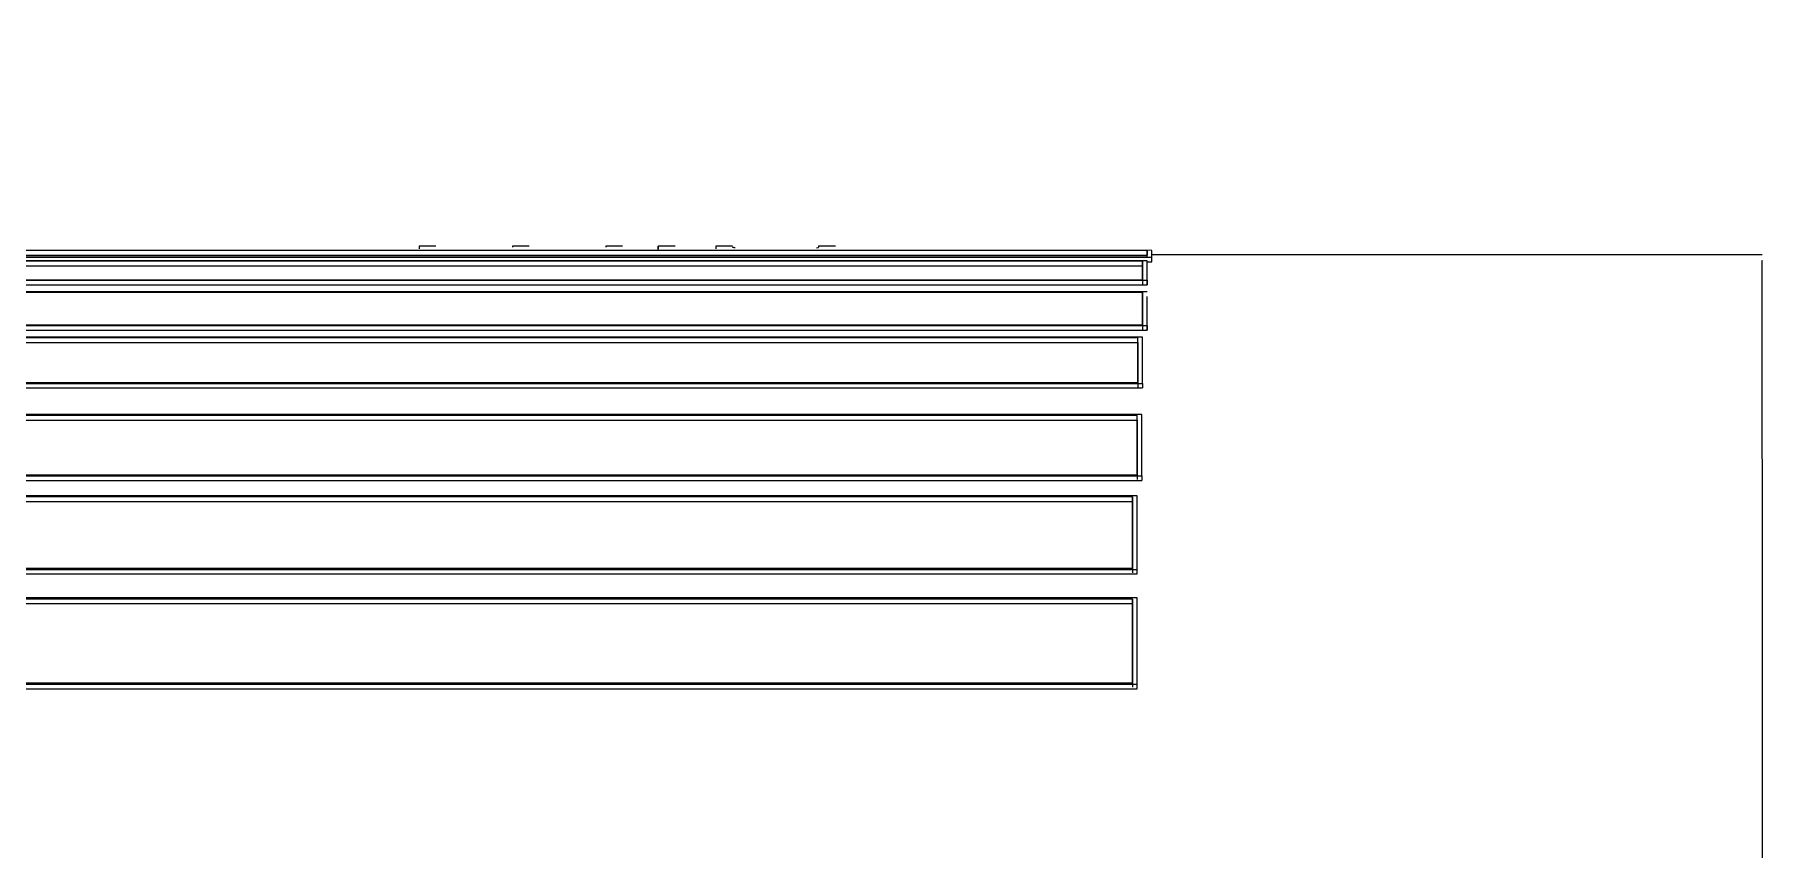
# Model space of a CAD drawing. Header units: millimetres. Extents: x 6533 to 7793, y 6972 to 7863.
# Drawn here: x 6893.89 to 6912.44, y 7320.18 to 7328.91 of the extents above; entities that cross this region are included whole.
import ezdxf

# ---------------------------------------------------------------- set-up
doc = ezdxf.new("R2010")
doc.units = ezdxf.units.MM

msp = doc.modelspace()

# ---------------------------------------------------------------- linework, layer by layer
at = {"color": 7, "linetype": 'Continuous', "lineweight": 25}
for p, q in [((6905.81, 7326.483), (6883.677, 7326.484)), ((6905.86, 7326.596), (6883.727, 7326.597)), ((6883.727, 7326.525), (6905.86, 7326.524)), ((6905.76, 7326.481), (6883.727, 7326.481)), ((6905.81, 7326.596), (6883.777, 7326.596)), ((6883.777, 7326.546), (6905.81, 7326.546)), ((6883.777, 7326.527), (6905.81, 7326.526)), ((6898.008, 7326.641), (6898.008, 7326.613)), ((6898.188, 7326.641), (6898.008, 7326.641)), ((6899.008, 7326.641), (6899.008, 7326.63)), ((6899.188, 7326.641), (6899.008, 7326.641)), ((6900.008, 7326.641), (6900.008, 7326.629)), ((6900.188, 7326.641), (6900.008, 7326.641)), ((6900.752, 7326.641), (6900.572, 7326.641)), ((6900.572, 7326.596), (6900.572, 7326.641)), ((6900.572, 7326.641), (6900.572, 7326.613)), ((6901.188, 7326.641), (6901.188, 7326.612)), ((6901.367, 7326.641), (6901.188, 7326.641)), ((6902.29, 7326.641), (6902.29, 7326.631)), ((6902.47, 7326.641), (6902.29, 7326.641)), ((6905.81, 7326.474), (6905.86, 7326.474)), ((6912.404, 7326.547), (6905.86, 7326.547)), ((6883.677, 7326.276), (6905.81, 7326.275)), ((6883.727, 7326.431), (6905.76, 7326.431)), ((6883.727, 7326.28), (6905.76, 7326.28)), ((6905.81, 7326.226), (6905.81, 7326.28)), ((6905.81, 7326.275), (6905.81, 7326.226)), ((6883.677, 7326.226), (6905.81, 7326.226)), ((6905.81, 7326.15), (6883.677, 7326.15)), ((6905.76, 7326.145), (6883.727, 7326.145)), ((6905.81, 7325.741), (6905.81, 7326.1)), ((6883.677, 7325.791), (6905.81, 7325.79)), ((6883.677, 7325.742), (6905.81, 7325.741)), ((6883.727, 7325.797), (6905.76, 7325.797)), ((6905.81, 7325.79), (6905.81, 7325.741)), ((6905.76, 7325.665), (6883.627, 7325.665)), ((6905.71, 7325.658), (6883.677, 7325.658)), ((6883.677, 7325.609), (6905.71, 7325.609)), ((6883.627, 7325.171), (6905.76, 7325.171)), ((6883.677, 7325.179), (6905.71, 7325.179)), ((6905.76, 7325.171), (6905.76, 7325.122)), ((6883.627, 7325.122), (6905.76, 7325.122)), ((6905.755, 7324.836), (6883.622, 7324.836)), ((6905.705, 7324.826), (6883.672, 7324.826)), ((6883.672, 7324.778), (6905.705, 7324.777)), ((6883.622, 7324.178), (6905.755, 7324.178)), ((6883.622, 7324.13), (6905.755, 7324.13)), ((6883.672, 7324.189), (6905.705, 7324.189)), ((6905.755, 7324.178), (6905.755, 7324.13)), ((6905.705, 7323.966), (6885.695, 7323.966)), ((6905.655, 7323.954), (6885.751, 7323.954)), ((6885.751, 7323.906), (6905.655, 7323.906)), ((6885.695, 7323.176), (6905.705, 7323.176)), ((6885.695, 7323.128), (6905.705, 7323.128)), ((6885.751, 7323.189), (6905.655, 7323.189)), ((6905.705, 7322.872), (6883.572, 7322.872)), ((6905.655, 7322.858), (6883.622, 7322.858)), ((6883.622, 7322.811), (6905.655, 7322.811)), ((6883.572, 7321.946), (6905.705, 7321.946)), ((6883.572, 7321.898), (6905.705, 7321.898)), ((6883.622, 7321.962), (6905.655, 7321.961))]:
    msp.add_line(p, q, dxfattribs=at)
at = {"color": 7, "linetype": 'Continuous', "lineweight": 25, "flags": 128}
for points in [[(6905.76, 7326.481), (6905.76, 7326.453), (6905.76, 7326.431)], [(6905.81, 7326.596), (6905.81, 7326.568), (6905.81, 7326.546)], [(6905.86, 7326.474), (6905.86, 7326.502), (6905.86, 7326.524)], [(6905.76, 7326.145), (6905.76, 7326.117), (6905.76, 7326.095)], [(6905.71, 7325.609), (6905.71, 7325.636), (6905.71, 7325.658)], [(6905.705, 7324.777), (6905.705, 7324.805), (6905.705, 7324.826)], [(6905.655, 7323.954), (6905.655, 7323.927), (6905.655, 7323.906)], [(6905.705, 7323.128), (6905.705, 7323.155), (6905.705, 7323.176)], [(6905.655, 7322.858), (6905.655, 7322.832), (6905.655, 7322.811)], [(6905.705, 7321.899), (6905.705, 7321.925), (6905.705, 7321.946)]]:
    msp.add_lwpolyline(points, dxfattribs=at)
at = {"color": 7, "linetype": 'Continuous', "lineweight": 25}
for radius in [93.74, 91.48]:
    msp.add_circle((6991.469, 7251.369), radius, dxfattribs=at)
for radius, start, end in [(100, 99.72326, 170.27674), (98.317, 98.66592, 171.33409), (97.319, 97.12436, 172.87564), (90.341, 353.64897, 186.35103), (89.875, 353.64897, 186.35103), (85.319, 353.33017, 186.66983), (84.287, 353.33017, 186.66983)]:
    msp.add_arc((6991.469, 7251.369), radius, start, end, dxfattribs=at)
for points, knots in [([(6901.367, 7326.633), (6901.367, 7326.632), (6901.366, 7326.63), (6901.386, 7326.627), (6901.395, 7326.626)], [0, 0, 0, 0, 0.559823, 1, 1, 1, 1]), ([(6902.269, 7326.624), (6902.277, 7326.625), (6902.291, 7326.627), (6902.29, 7326.63), (6902.29, 7326.631)], [0, 0, 0, 0, 0.559954, 1, 1, 1, 1]), ([(6905.76, 7326.28), (6905.76, 7326.305), (6905.76, 7326.354), (6905.76, 7326.423), (6905.76, 7326.46), (6905.76, 7326.481)], [0, 0, 0, 0, 0.309921, 0.619843, 1, 1, 1, 1]), ([(6905.81, 7326.526), (6905.81, 7326.538), (6905.81, 7326.56), (6905.81, 7326.585), (6905.81, 7326.592), (6905.81, 7326.596)], [0, 0, 0, 0, 0.309921, 0.619843, 1, 1, 1, 1]), ([(6905.81, 7326.275), (6905.81, 7326.301), (6905.81, 7326.351), (6905.81, 7326.422), (6905.81, 7326.461), (6905.81, 7326.483)], [0, 0, 0, 0, 0.300082, 0.600163, 1, 1, 1, 1]), ([(6905.86, 7326.524), (6905.86, 7326.536), (6905.86, 7326.559), (6905.86, 7326.585), (6905.86, 7326.592), (6905.86, 7326.596)], [0, 0, 0, 0, 0.300082, 0.600163, 1, 1, 1, 1]), ([(6912.405, 7312.362), (6912.405, 7312.454), (6912.405, 7313.743), (6912.405, 7316.034), (6912.405, 7318.924), (6912.405, 7321.379), (6912.405, 7323.38), (6912.404, 7324.916), (6912.404, 7325.961), (6912.404, 7326.507), (6912.404, 7326.491), (6912.404, 7326.485)], [0, 0, 0, 0, 0.009952, 0.139273, 0.268586, 0.397894, 0.527204, 0.656931, 0.786658, 0.919871, 1, 1, 1, 1]), ([(6905.76, 7326.431), (6905.76, 7326.4), (6905.76, 7326.345), (6905.76, 7326.265), (6905.76, 7326.23)], [0, 0, 0, 0, 0.5599989, 1, 1, 1, 1]), ([(6905.76, 7325.797), (6905.76, 7325.837), (6905.76, 7325.917), (6905.76, 7326.034), (6905.76, 7326.106), (6905.76, 7326.145)], [0, 0, 0, 0, 0.309921, 0.619843, 1, 1, 1, 1]), ([(6905.76, 7326.095), (6905.76, 7326.037), (6905.76, 7325.933), (6905.76, 7325.804), (6905.76, 7325.747)], [0, 0, 0, 0, 0.559999, 1, 1, 1, 1]), ([(6905.71, 7325.179), (6905.71, 7325.233), (6905.71, 7325.34), (6905.71, 7325.501), (6905.71, 7325.602), (6905.71, 7325.658)], [0, 0, 0, 0, 0.309921, 0.619843, 1, 1, 1, 1]), ([(6905.71, 7325.609), (6905.71, 7325.526), (6905.71, 7325.378), (6905.71, 7325.206), (6905.71, 7325.13)], [0, 0, 0, 0, 0.559999, 1, 1, 1, 1]), ([(6905.76, 7325.171), (6905.76, 7325.224), (6905.76, 7325.332), (6905.76, 7325.498), (6905.76, 7325.604), (6905.76, 7325.665)], [0, 0, 0, 0, 0.3000816, 0.6001633, 1, 1, 1, 1]), ([(6905.705, 7324.189), (6905.705, 7324.259), (6905.705, 7324.399), (6905.705, 7324.612), (6905.705, 7324.75), (6905.705, 7324.826)], [0, 0, 0, 0, 0.3099213, 0.6198426, 1, 1, 1, 1]), ([(6905.755, 7324.178), (6905.755, 7324.248), (6905.755, 7324.388), (6905.755, 7324.609), (6905.755, 7324.753), (6905.755, 7324.836)], [0, 0, 0, 0, 0.300082, 0.600163, 1, 1, 1, 1]), ([(6905.705, 7324.777), (6905.705, 7324.665), (6905.705, 7324.464), (6905.705, 7324.24), (6905.705, 7324.141)], [0, 0, 0, 0, 0.559999, 1, 1, 1, 1]), ([(6905.655, 7323.189), (6905.655, 7323.272), (6905.655, 7323.438), (6905.655, 7323.694), (6905.655, 7323.862), (6905.655, 7323.954)], [0, 0, 0, 0, 0.3099212, 0.6198425, 1, 1, 1, 1]), ([(6905.655, 7323.906), (6905.655, 7323.769), (6905.655, 7323.526), (6905.655, 7323.259), (6905.655, 7323.141)], [0, 0, 0, 0, 0.559999, 1, 1, 1, 1]), ([(6905.705, 7323.176), (6905.705, 7323.259), (6905.705, 7323.425), (6905.705, 7323.69), (6905.705, 7323.866), (6905.705, 7323.966)], [0, 0, 0, 0, 0.3000816, 0.6001632, 1, 1, 1, 1]), ([(6905.655, 7321.961), (6905.655, 7322.058), (6905.655, 7322.251), (6905.655, 7322.551), (6905.655, 7322.749), (6905.655, 7322.858)], [0, 0, 0, 0, 0.309921, 0.619843, 1, 1, 1, 1]), ([(6905.655, 7322.811), (6905.655, 7322.65), (6905.655, 7322.362), (6905.655, 7322.051), (6905.655, 7321.914)], [0, 0, 0, 0, 0.559999, 1, 1, 1, 1]), ([(6905.705, 7321.946), (6905.705, 7322.043), (6905.705, 7322.236), (6905.705, 7322.547), (6905.705, 7322.754), (6905.705, 7322.872)], [0, 0, 0, 0, 0.300082, 0.600163, 1, 1, 1, 1])]:
    msp.add_open_spline(points, degree=3, knots=knots, dxfattribs=at)

doc.saveas('drawing.dxf')
